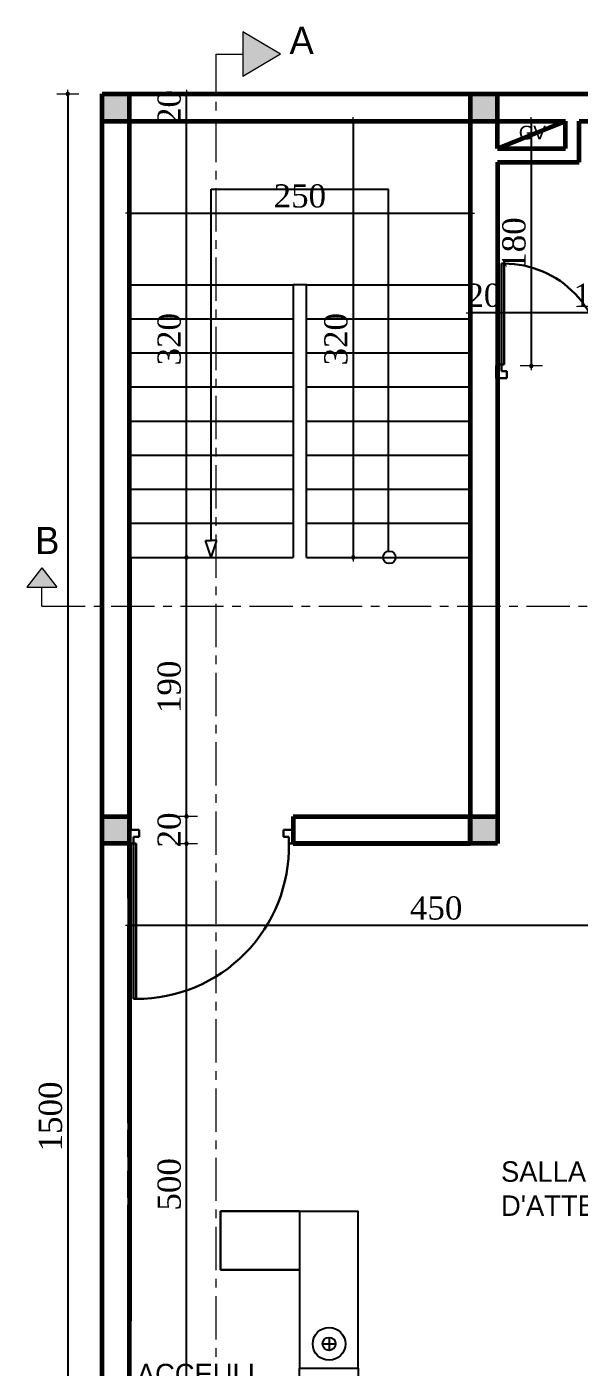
# Model space of a CAD drawing. Header units: millimetres. Extents: x -4146 to 23, y -2153 to 7365.
# Drawn here: x -2809 to -2404, y 2379 to 3362 of the extents above; entities that cross this region are included whole.
import ezdxf

# ---------------------------------------------------------------- set-up
doc = ezdxf.new("R2010")
doc.units = ezdxf.units.MM
doc.linetypes.add('AXES', pattern=[50.8, 31.75, -6.35, 6.35, -6.35])
for name, color, linetype, lineweight in [('Cotation', 242, 'Continuous', 20), ('ecriture', 122, 'Continuous', 40), ('escalier', 2, 'Continuous', 40), ('fin', 73, 'Continuous', 20), ('HA', 8, 'Continuous', 20), ('minuiserue', 3, 'Continuous', 30), ('MUR', 6, 'Continuous', 60)]:
    doc.layers.add(name, color=color, linetype=linetype, lineweight=lineweight)
for name, color, linetype in [('F-1', 1, 'Continuous'), ('F-2', 2, 'Continuous'), ('f-3', 3, 'Continuous')]:
    doc.layers.add(name, color=color, linetype=linetype)
doc.styles.add('cotation', font='times.ttf', dxfattribs={"height": 17})
doc.dimstyles.new('ech-100', dxfattribs={"dimtxt": 17, "dimasz": 0.02, "dimexe": 1.25, "dimexo": 0.625, "dimgap": 4, "dimtad": 1, "dimdec": 0, "dimtxsty": 'cotation', "dimblk": 'cotation', "dimcen": 2, "dimse1": 1, "dimse2": 1, "dimadec": 0, "dimazin": 0, "dimtfac": 1, "dimtdec": 0, "dimtix": 1, "dimtmove": 0, "dimatfit": 3, "dimldrblk": 'cotation', "dimfxl": 1.25, "dimtolj": 1, "dimarcsym": 0})

# ---------------------------------------------------------------- blocks, each defined once
blk = doc.blocks.new('cotation')
at = {"layer": 'Cotation'}
h = blk.add_hatch(color=256, dxfattribs=at)
h.paths.add_polyline_path([(57.15, 0), (62.15, 0, 0.41421356), (0, 62.15), (0, 57.15, -0.41421356)])
h.paths.add_polyline_path([(0, -57.15), (0, -62.15, 0.41421356), (62.15, 0), (57.15, 0, -0.41421356)])
h.paths.add_polyline_path([(0, -62.15), (0, -57.15, -0.41421356), (-57.15, 0), (-62.15, 0, 0.41421356)])
h.paths.add_polyline_path([(0, 57.15), (0, 62.15, 0.41421356), (-62.15, 0), (-57.15, 0, -0.41421356)])
for p, q in [((-152.4, 0), (152.4, 0)), ((0, 406.4), (0, -406.4))]:
    blk.add_line(p, q, dxfattribs=at)
for radius, start, end in [(62.15, 0, 180), (62.15, 180, 0), (57.15, 0, 180), (57.15, 180, 0)]:
    blk.add_arc((0, 0), radius, start, end, dxfattribs=at)
blk = doc.blocks.new('*D153')
at = {"layer": 'Defpoints', "color": 0}
for p in [(-2691.97, 2762.62), (-2691.97, 2762.62), (-2691.97, 2262.62)]:
    blk.add_point(p, dxfattribs=at)
at = {"layer": 'HA', "color": 0, "lineweight": -2}
blk.add_line((-2691.97, 2262.64), (-2691.97, 2762.6), dxfattribs=at)
at = {"layer": 'HA', "color": 0, "lineweight": -2, "xscale": 0.02, "yscale": 0.02, "zscale": 0.02}
for p, rotation in [((-2691.97, 2762.62), 90), ((-2691.97, 2262.62), 270)]:
    blk.add_blockref('cotation', p, dxfattribs=dict(at, rotation=rotation))
at = {"layer": 'HA', "color": 0, "insert": (-2704.62, 2512.62), "char_height": 17, "attachment_point": 5, "rotation": 90, "style": 'cotation'}
blk.add_mtext('\\A1;500', dxfattribs=at)
blk = doc.blocks.new('*D154')
at = {"layer": 'Defpoints', "color": 0}
for p in [(-2691.97, 2782.62), (-2691.97, 2782.62), (-2691.97, 2762.62)]:
    blk.add_point(p, dxfattribs=at)
at = {"layer": 'HA', "color": 0, "lineweight": -2}
for p, q in [((-2691.97, 2782.64), (-2691.97, 2782.66)), ((-2691.97, 2762.62), (-2691.97, 2782.62)), ((-2691.97, 2762.6), (-2691.97, 2762.58))]:
    blk.add_line(p, q, dxfattribs=at)
at = {"layer": 'HA', "color": 0, "lineweight": -2, "xscale": 0.02, "yscale": 0.02, "zscale": 0.02}
for p, rotation in [((-2691.97, 2782.62), 270), ((-2691.97, 2762.62), 90)]:
    blk.add_blockref('cotation', p, dxfattribs=dict(at, rotation=rotation))
at = {"layer": 'HA', "color": 0, "insert": (-2704.62, 2772.62), "char_height": 17, "attachment_point": 5, "rotation": 90, "style": 'cotation'}
blk.add_mtext('\\A1;20', dxfattribs=at)
blk = doc.blocks.new('*D155')
at = {"layer": 'Defpoints', "color": 0}
for p in [(-2691.97, 2972.62), (-2691.97, 2972.62), (-2691.97, 2782.62)]:
    blk.add_point(p, dxfattribs=at)
at = {"layer": 'HA', "color": 0, "lineweight": -2}
blk.add_line((-2691.97, 2782.64), (-2691.97, 2972.6), dxfattribs=at)
at = {"layer": 'HA', "color": 0, "lineweight": -2, "xscale": 0.02, "yscale": 0.02, "zscale": 0.02}
for p, rotation in [((-2691.97, 2972.62), 90), ((-2691.97, 2782.62), 270)]:
    blk.add_blockref('cotation', p, dxfattribs=dict(at, rotation=rotation))
at = {"layer": 'HA', "color": 0, "insert": (-2704.64, 2877.62), "char_height": 17, "attachment_point": 5, "rotation": 90, "style": 'cotation'}
blk.add_mtext('\\A1;190', dxfattribs=at)
blk = doc.blocks.new('*D156')
at = {"layer": 'Defpoints', "color": 0}
for p in [(-2691.97, 3292.62), (-2691.97, 3292.62), (-2691.97, 2972.62)]:
    blk.add_point(p, dxfattribs=at)
at = {"layer": 'HA', "color": 0, "lineweight": -2}
blk.add_line((-2691.97, 2972.64), (-2691.97, 3292.6), dxfattribs=at)
at = {"layer": 'HA', "color": 0, "lineweight": -2, "xscale": 0.02, "yscale": 0.02, "zscale": 0.02}
for p, rotation in [((-2691.97, 3292.62), 90), ((-2691.97, 2972.62), 270)]:
    blk.add_blockref('cotation', p, dxfattribs=dict(at, rotation=rotation))
at = {"layer": 'HA', "color": 0, "insert": (-2704.62, 3132.62), "char_height": 17, "attachment_point": 5, "rotation": 90, "style": 'cotation'}
blk.add_mtext('\\A1;320', dxfattribs=at)
blk = doc.blocks.new('*D157')
at = {"layer": 'Defpoints', "color": 0}
for p in [(-2691.97, 3312.62), (-2691.97, 3312.62), (-2691.97, 3292.62)]:
    blk.add_point(p, dxfattribs=at)
at = {"layer": 'HA', "color": 0, "lineweight": -2}
for p, q in [((-2691.97, 3312.64), (-2691.97, 3312.66)), ((-2691.97, 3292.62), (-2691.97, 3312.62)), ((-2691.97, 3292.6), (-2691.97, 3292.58))]:
    blk.add_line(p, q, dxfattribs=at)
at = {"layer": 'HA', "color": 0, "lineweight": -2, "xscale": 0.02, "yscale": 0.02, "zscale": 0.02}
for p, rotation in [((-2691.97, 3312.62), 270), ((-2691.97, 3292.62), 90)]:
    blk.add_blockref('cotation', p, dxfattribs=dict(at, rotation=rotation))
at = {"layer": 'HA', "color": 0, "insert": (-2704.62, 3302.62), "char_height": 17, "attachment_point": 5, "rotation": 90, "style": 'cotation'}
blk.add_mtext('\\A1;20', dxfattribs=at)
blk = doc.blocks.new('*D163')
at = {"layer": 'Defpoints', "color": 0}
for p in [(-2463.8, 3152.13), (-2463.8, 3152.13), (-2313.8, 3152.13)]:
    blk.add_point(p, dxfattribs=at)
at = {"layer": 'HA', "color": 0, "lineweight": -2}
blk.add_line((-2313.82, 3152.13), (-2463.78, 3152.13), dxfattribs=at)
at = {"layer": 'HA', "color": 0, "lineweight": -2, "xscale": 0.02, "yscale": 0.02, "zscale": 0.02, "rotation": 180}
blk.add_blockref('cotation', (-2463.8, 3152.13), dxfattribs=at)
at = {"layer": 'HA', "color": 0, "lineweight": -2, "xscale": 0.02, "yscale": 0.02, "zscale": 0.02}
blk.add_blockref('cotation', (-2313.8, 3152.13), dxfattribs=at)
at = {"layer": 'HA', "color": 0, "insert": (-2388.8, 3164.78), "char_height": 17, "attachment_point": 5, "style": 'cotation'}
blk.add_mtext('\\A1;150', dxfattribs=at)
blk = doc.blocks.new('*D164')
at = {"layer": 'Defpoints', "color": 0}
for p in [(-2483.8, 3152.13), (-2483.8, 3152.13), (-2463.8, 3152.13)]:
    blk.add_point(p, dxfattribs=at)
at = {"layer": 'HA', "color": 0, "lineweight": -2}
for p, q in [((-2483.82, 3152.13), (-2483.84, 3152.13)), ((-2463.8, 3152.13), (-2483.8, 3152.13)), ((-2463.78, 3152.13), (-2463.76, 3152.13))]:
    blk.add_line(p, q, dxfattribs=at)
at = {"layer": 'HA', "color": 0, "lineweight": -2, "xscale": 0.02, "yscale": 0.02, "zscale": 0.02}
blk.add_blockref('cotation', (-2483.8, 3152.13), dxfattribs=at)
at = {"layer": 'HA', "color": 0, "lineweight": -2, "xscale": 0.02, "yscale": 0.02, "zscale": 0.02, "rotation": 180}
blk.add_blockref('cotation', (-2463.8, 3152.13), dxfattribs=at)
at = {"layer": 'HA', "color": 0, "insert": (-2473.8, 3164.78), "char_height": 17, "attachment_point": 5, "style": 'cotation'}
blk.add_mtext('\\A1;20', dxfattribs=at)
blk = doc.blocks.new('*D198')
at = {"layer": 'Defpoints', "color": 0}
for p in [(-2753.8, 3312.62), (-2779.12, 1812.24), (-2753.8, 1812.24)]:
    blk.add_point(p, dxfattribs=at)
at = {"layer": 'HA', "color": 0, "lineweight": -2}
blk.add_line((-2779.12, 3312.6), (-2779.12, 1812.26), dxfattribs=at)
at = {"layer": 'HA', "color": 0, "lineweight": -2, "xscale": 0.02, "yscale": 0.02, "zscale": 0.02}
for p, rotation in [((-2779.12, 3312.62), 90), ((-2779.12, 1812.24), 270)]:
    blk.add_blockref('cotation', p, dxfattribs=dict(at, rotation=rotation))
at = {"layer": 'HA', "color": 0, "insert": (-2791.76, 2562.43), "char_height": 17, "attachment_point": 5, "rotation": 90, "style": 'cotation'}
blk.add_mtext('\\A1;1500', dxfattribs=at)
blk = doc.blocks.new('B3')
at = {"layer": 'F-1'}
for p, q in [((-4180.45, 2571.93), (-4180.02, 2571.93)), ((-4180.45, 2552.65), (-4180.45, 2571.93)), ((-4180.02, 2571.93), (-4180.02, 2552.65)), ((-4178.93, 2571.93), (-4178.5, 2571.93)), ((-4178.93, 2552.65), (-4178.93, 2571.93)), ((-4178.5, 2571.93), (-4178.5, 2552.65)), ((-4180.02, 2552.65), (-4180.45, 2552.65)), ((-4178.5, 2552.65), (-4178.93, 2552.65))]:
    blk.add_line(p, q, dxfattribs=at)
at = {"layer": 'F-2'}
for p, q in [((-4159.23, 2576.09), (-4137.51, 2576.09)), ((-4159.23, 2550.41), (-4159.23, 2576.09)), ((-4137.51, 2576.09), (-4137.51, 2550.41)), ((-4137.51, 2550.41), (-4159.23, 2550.41))]:
    blk.add_line(p, q, dxfattribs=at)
for centre, radius in [((-4138.83, 2572.42), 0.45), ((-4138.87, 2563.28), 0.45), ((-4165.02, 2542.71), 4.8), ((-4138.83, 2554.08), 0.45), ((-4166.53, 2541.41), 0.434), ((-4166.32, 2544.66), 0.434), ((-4163.93, 2539.89), 0.434), ((-4163.72, 2543.14), 0.434)]:
    blk.add_circle(centre, radius, dxfattribs=at)
at = {"layer": 'f-3'}
for p, q in [((-4207.84, 2577.2), (-4092.64, 2577.2)), ((-4207.84, 2577.2), (-4207.84, 2534)), ((-4173.76, 2584.47), (-4173.76, 2577.2)), ((-4168.96, 2584.47), (-4168.96, 2577.2)), ((-4130.56, 2584.47), (-4130.56, 2577.2)), ((-4125.76, 2584.47), (-4125.76, 2577.2)), ((-3977.44, 2577.2), (-4092.64, 2577.2)), ((-4092.64, 2577.2), (-4092.64, 2534)), ((-4092.64, 2577.2), (-4092.64, 2534)), ((-3977.44, 2577.2), (-3977.44, 2534)), ((-4074.87, 2560.28), (-4074.87, 2550.68)), ((-4070.07, 2555.48), (-4079.67, 2555.48)), ((-4092.64, 2534), (-4207.84, 2534)), ((-4092.64, 2534), (-3977.44, 2534))]:
    blk.add_line(p, q, dxfattribs=at)
for radius in [12, 4.8]:
    blk.add_circle((-4074.87, 2555.48), radius, dxfattribs=at)
for radius in [24, 19.2]:
    blk.add_arc((-4149.76, 2584.47), radius, 0, 180, dxfattribs=at)
at = {"layer": 'F-1'}
for s, p in [('5. PICK UP PRESCRIPTION', (-4140.95, 2571.17)), ('4. BUY NEW OUTFIT', (-4140.95, 2567.05)), ('3. PICK UP DRY CLEANING', (-4140.95, 2563.62)), ('2. LAUNDRY', (-4140.95, 2560.06)), ('1. GO TO GROCERY STORE', (-4140.87, 2556.65)), ('THINGS TO DO', (-4145.2, 2552.93))]:
    blk.add_text(s, height=0.6, rotation=180, dxfattribs=at).set_placement(p)
blk = doc.blocks.new('B1')
at = {"layer": 'minuiserue'}
for p, q in [((-2606.22, 2449.21), (-2664.13, 2449.21)), ((-2664.13, 2406.21), (-2664.13, 2449.21)), ((-2606.22, 2406.21), (-2664.13, 2406.21))]:
    blk.add_line(p, q, dxfattribs=at)
at = {"layer": 'HA', "rotation": 90}
blk.add_blockref('B3', (-29.02, 6426.65), dxfattribs=at)
blk = doc.blocks.new('*D380')
at = {"layer": 'Defpoints', "color": 0}
for p in [(-2618.8, 3292.62), (-2618.8, 2972.62), (-2569.63, 2972.62)]:
    blk.add_point(p, dxfattribs=at)
at = {"layer": 'HA', "color": 0, "lineweight": -2}
blk.add_line((-2569.63, 3292.6), (-2569.63, 2972.64), dxfattribs=at)
at = {"layer": 'HA', "color": 0, "lineweight": -2, "xscale": 0.02, "yscale": 0.02, "zscale": 0.02}
for p, rotation in [((-2569.63, 3292.62), 90), ((-2569.63, 2972.62), 270)]:
    blk.add_blockref('cotation', p, dxfattribs=dict(at, rotation=rotation))
at = {"layer": 'HA', "color": 0, "insert": (-2582.27, 3132.62), "char_height": 17, "attachment_point": 5, "rotation": 90, "style": 'cotation'}
blk.add_mtext('\\A1;320', dxfattribs=at)
blk = doc.blocks.new('*D381')
at = {"layer": 'Defpoints', "color": 0}
for p in [(-2733.8, 3225.02), (-2483.8, 3225.02), (-2483.8, 3225.02)]:
    blk.add_point(p, dxfattribs=at)
at = {"layer": 'HA', "color": 0, "lineweight": -2}
blk.add_line((-2733.78, 3225.02), (-2483.82, 3225.02), dxfattribs=at)
at = {"layer": 'HA', "color": 0, "lineweight": -2, "xscale": 0.02, "yscale": 0.02, "zscale": 0.02, "rotation": 180}
blk.add_blockref('cotation', (-2733.8, 3225.02), dxfattribs=at)
at = {"layer": 'HA', "color": 0, "lineweight": -2, "xscale": 0.02, "yscale": 0.02, "zscale": 0.02}
blk.add_blockref('cotation', (-2483.8, 3225.02), dxfattribs=at)
at = {"layer": 'HA', "color": 0, "insert": (-2608.8, 3237.67), "char_height": 17, "attachment_point": 5, "style": 'cotation'}
blk.add_mtext('\\A1;250', dxfattribs=at)
blk = doc.blocks.new('*D405')
at = {"layer": 'Defpoints', "color": 0}
for p in [(-2733.8, 2702.62), (-2733.8, 2702.62), (-2283.8, 2702.62)]:
    blk.add_point(p, dxfattribs=at)
at = {"layer": 'HA', "color": 0, "lineweight": -2}
blk.add_line((-2283.82, 2702.62), (-2733.78, 2702.62), dxfattribs=at)
at = {"layer": 'HA', "color": 0, "lineweight": -2, "xscale": 0.02, "yscale": 0.02, "zscale": 0.02, "rotation": 180}
blk.add_blockref('cotation', (-2733.8, 2702.62), dxfattribs=at)
at = {"layer": 'HA', "color": 0, "lineweight": -2, "xscale": 0.02, "yscale": 0.02, "zscale": 0.02}
blk.add_blockref('cotation', (-2283.8, 2702.62), dxfattribs=at)
at = {"layer": 'HA', "color": 0, "insert": (-2508.8, 2715.27), "char_height": 17, "attachment_point": 5, "style": 'cotation'}
blk.add_mtext('\\A1;450', dxfattribs=at)
blk = doc.blocks.new('*D516')
at = {"layer": 'Defpoints', "color": 0}
for p in [(-2438.8, 3292.62), (-2438.93, 3113.02), (-2438.8, 3113.02)]:
    blk.add_point(p, dxfattribs=at)
at = {"layer": 'HA', "color": 0, "lineweight": -2}
blk.add_line((-2438.93, 3292.6), (-2438.93, 3113.04), dxfattribs=at)
at = {"layer": 'HA', "color": 0, "lineweight": -2, "xscale": 0.02, "yscale": 0.02, "zscale": 0.02}
for p, rotation in [((-2438.93, 3292.62), 90), ((-2438.93, 3113.02), 270)]:
    blk.add_blockref('cotation', p, dxfattribs=dict(at, rotation=rotation))
at = {"layer": 'HA', "color": 0, "insert": (-2451.57, 3202.82), "char_height": 17, "attachment_point": 5, "rotation": 90, "style": 'cotation'}
blk.add_mtext('\\A1;180', dxfattribs=at)

msp = doc.modelspace()

# ---------------------------------------------------------------- hatches: boundary and pattern name
at = {"layer": 'fin'}
h = msp.add_hatch(color=256, dxfattribs=at)
h.paths.add_polyline_path([(-1691.949, 2506.295), (-1703.48, 2491.652), (-1680.418, 2491.652)])
h.paths.add_polyline_path([(-2798.096, 2964.874), (-2809.169, 2950.793), (-2787.022, 2950.793)])
h.paths.add_polyline_path([(-2630.341, 1789.253), (-2648.598, 1801.622), (-2648.598, 1776.885)])
h.paths.add_polyline_path([(-2623.079, 3341.851), (-2650.577, 3358.227), (-2650.577, 3325.474)])
at = {"layer": 'HA'}
h = msp.add_hatch(color=256, dxfattribs=at)
h.paths.add_polyline_path([(-1773.804, 3312.624), (-1773.804, 3292.624), (-1753.804, 3292.624), (-1753.804, 3312.624)])
h.paths.add_polyline_path([(-2283.806, 3312.624), (-2283.806, 3292.624), (-2263.806, 3292.624), (-2263.806, 3312.624)])
h.paths.add_polyline_path([(-2463.804, 3312.624), (-2483.804, 3312.624), (-2483.804, 3292.624), (-2463.804, 3292.624)])
h.paths.add_polyline_path([(-2733.804, 3312.624), (-2753.804, 3312.624), (-2753.804, 3292.624), (-2733.804, 3292.624)])
h = msp.add_hatch(color=256, dxfattribs=at)
h.paths.add_polyline_path([(-1773.804, 2762.624), (-1753.804, 2762.624), (-1753.804, 2782.624), (-1773.804, 2782.624)])
h.paths.add_polyline_path([(-2283.8, 2762.624), (-2263.8, 2762.624), (-2263.8, 2782.624), (-2283.8, 2782.624)])
h.paths.add_polyline_path([(-2483.804, 2782.624), (-2483.804, 2762.624), (-2463.804, 2762.624), (-2463.804, 2782.624)])
h.paths.add_polyline_path([(-2753.804, 2762.624), (-2733.804, 2762.624), (-2733.804, 2782.624), (-2753.804, 2782.624)])

# ---------------------------------------------------------------- linework, layer by layer
at = {"layer": 'escalier', "lineweight": 25}
for p, q in [((-2733.804, 3172.624), (-2613.804, 3172.624)), ((-2603.804, 3172.624), (-2613.804, 3172.624)), ((-2603.804, 3172.624), (-2483.804, 3172.624)), ((-2733.804, 3147.624), (-2613.804, 3147.624)), ((-2603.804, 3147.624), (-2483.804, 3147.624)), ((-2733.804, 3122.624), (-2613.804, 3122.624)), ((-2603.804, 3122.624), (-2483.804, 3122.624)), ((-2733.804, 3097.624), (-2613.804, 3097.624)), ((-2603.804, 3097.624), (-2483.804, 3097.624)), ((-2733.804, 3072.624), (-2613.804, 3072.624)), ((-2603.804, 3072.624), (-2483.804, 3072.624)), ((-2733.804, 3047.624), (-2613.804, 3047.624)), ((-2603.804, 3047.624), (-2483.804, 3047.624)), ((-2733.804, 3022.624), (-2613.804, 3022.624)), ((-2603.804, 3022.624), (-2483.804, 3022.624)), ((-2733.804, 2997.624), (-2613.804, 2997.624)), ((-2603.804, 2997.624), (-2483.804, 2997.624)), ((-2733.804, 2972.624), (-2613.804, 2972.624)), ((-2603.804, 2972.624), (-2483.804, 2972.624))]:
    msp.add_line(p, q, dxfattribs=at)
at = {"layer": 'fin'}
for p, q in [((-2623.079, 3341.851), (-2650.577, 3358.227)), ((-2650.577, 3358.227), (-2650.577, 3325.474)), ((-2623.079, 3341.851), (-2650.577, 3325.474)), ((-2798.096, 2964.874), (-2809.169, 2950.793)), ((-2798.096, 2964.874), (-2787.022, 2950.793)), ((-2809.169, 2950.793), (-2787.022, 2950.793)), ((-2798.096, 2936.874), (-2798.096, 2950.793))]:
    msp.add_line(p, q, dxfattribs=at)
at = {"layer": 'fin', "linetype": 'AXES'}
for p, q in [((-2670.249, 1789.253), (-2670.249, 3341.851)), ((-2670.249, 3341.851), (-2650.577, 3341.851)), ((-2798.096, 2936.874), (-2331.368, 2936.874))]:
    msp.add_line(p, q, dxfattribs=at)
at = {"layer": 'HA', "lineweight": 25}
for p, q in [((-2673.804, 3242.624), (-2543.804, 3242.624)), ((-2673.804, 2985.089), (-2673.804, 3242.624)), ((-2543.804, 2977.175), (-2543.804, 3242.624)), ((-2673.804, 2972.624), (-2677.996, 2985.089)), ((-2677.996, 2985.089), (-2673.804, 2985.089)), ((-2673.804, 2972.624), (-2669.613, 2985.089)), ((-2669.613, 2985.089), (-2673.804, 2985.089))]:
    msp.add_line(p, q, dxfattribs=at)
msp.add_circle((-2543.178, 2972.624), 4.594, dxfattribs=at)
at = {"layer": 'minuiserue'}
for p, q in [((-2460.804, 3114.13), (-2460.804, 3188.13)), ((-2458.804, 3188.13), (-2460.804, 3188.13)), ((-2458.804, 3114.13), (-2458.804, 3188.13)), ((-2463.804, 3104.13), (-2463.804, 3114.13)), ((-2460.804, 3114.13), (-2463.804, 3114.13)), ((-2460.804, 3109.13), (-2460.804, 3114.13)), ((-2460.804, 3114.13), (-2458.804, 3114.13)), ((-2456.804, 3109.13), (-2460.804, 3109.13)), ((-2456.804, 3104.13), (-2456.804, 3109.13)), ((-2463.804, 3104.13), (-2456.804, 3104.13)), ((-2733.804, 2772.624), (-2733.804, 2772.624)), ((-2733.804, 2772.624), (-2733.804, 2762.624)), ((-2733.804, 2772.624), (-2726.804, 2772.624)), ((-2726.804, 2767.624), (-2730.804, 2767.624)), ((-2730.804, 2767.624), (-2730.804, 2762.624)), ((-2726.804, 2772.624), (-2726.804, 2767.624)), ((-2613.804, 2772.624), (-2620.804, 2772.624)), ((-2620.804, 2772.624), (-2620.804, 2767.624)), ((-2620.804, 2767.624), (-2616.804, 2767.624)), ((-2616.804, 2767.624), (-2616.804, 2762.624)), ((-2613.804, 2762.624), (-2613.804, 2772.624)), ((-2730.804, 2762.624), (-2733.804, 2762.624)), ((-2730.804, 2762.624), (-2730.804, 2648.624)), ((-2730.804, 2762.624), (-2728.804, 2762.624)), ((-2728.804, 2762.624), (-2728.804, 2648.624)), ((-2616.804, 2762.624), (-2613.804, 2762.624)), ((-2730.804, 2648.624), (-2728.804, 2648.624))]:
    msp.add_line(p, q, dxfattribs=at)
for centre, radius, start, end in [((-2458.804, 3116.065), 72.064, 357.576975, 90), ((-2728.804, 2760.641), 112.018, 270, 1.014058)]:
    msp.add_arc(centre, radius, start, end, dxfattribs=at)
at = {"layer": 'MUR'}
for p, q in [((-2753.804, 1812.624), (-2753.804, 3312.624)), ((-2753.804, 3312.624), (-1786.804, 3312.624)), ((-2753.804, 3312.624), (-1753.804, 3312.624)), ((-2733.804, 2842.624), (-2733.804, 3312.624)), ((-2483.804, 3312.624), (-2483.804, 3292.624)), ((-2463.804, 3292.624), (-2463.804, 3312.624)), ((-2753.804, 3292.624), (-2483.804, 3292.624)), ((-2483.804, 3292.624), (-2483.804, 2852.624)), ((-2483.804, 3292.624), (-2463.804, 3292.624)), ((-2463.804, 3292.624), (-2443.804, 3292.624)), ((-2463.804, 3292.624), (-2413.804, 3292.624)), ((-2463.804, 3272.624), (-2463.804, 3292.624)), ((-2413.804, 3292.624), (-2463.804, 3272.624)), ((-2453.804, 3292.624), (-2428.926, 3292.624)), ((-2438.804, 3292.624), (-2413.804, 3292.624)), ((-2413.804, 3272.624), (-2413.804, 3292.624)), ((-2403.804, 3262.624), (-2403.804, 3292.624)), ((-2403.804, 3292.624), (-2336.804, 3292.624)), ((-2463.804, 3272.624), (-2413.804, 3272.624)), ((-2463.804, 3262.624), (-2463.804, 2762.624)), ((-2463.804, 3262.624), (-2403.804, 3262.624)), ((-2463.804, 3104.13), (-2463.804, 3113.019)), ((-2463.804, 3002.624), (-2463.804, 2992.624)), ((-2733.804, 2972.624), (-2733.804, 2822.624)), ((-2733.804, 2972.624), (-2733.804, 2772.624)), ((-2483.804, 2972.624), (-2483.804, 2762.624)), ((-2733.804, 2852.624), (-2733.804, 2842.624)), ((-2733.804, 2722.624), (-2733.804, 2842.624)), ((-2753.804, 2762.624), (-2753.804, 2782.624)), ((-2753.804, 2782.624), (-2733.804, 2782.624)), ((-2613.804, 2782.624), (-2483.804, 2782.624)), ((-2613.804, 2782.624), (-2613.804, 2762.624)), ((-2483.804, 2782.624), (-2463.804, 2782.624)), ((-2483.804, 2762.624), (-2483.804, 2782.624)), ((-2483.804, 2772.624), (-2483.804, 2762.624)), ((-2733.804, 2762.624), (-2753.804, 2762.624)), ((-2733.804, 2762.624), (-2733.804, 2462.624)), ((-2733.804, 2762.624), (-2733.804, 2412.624)), ((-2613.804, 2762.624), (-2483.804, 2762.624)), ((-2483.804, 2762.624), (-2613.804, 2762.624)), ((-2463.804, 2762.624), (-2483.804, 2762.624)), ((-2733.804, 2722.624), (-2733.804, 2497.627)), ((-2753.804, 2682.624), (-2753.804, 2702.624)), ((-2733.804, 2557.627), (-2733.804, 2702.624)), ((-2733.804, 2532.627), (-2733.804, 2552.627)), ((-2733.804, 2502.627), (-2733.804, 2522.627)), ((-2733.804, 1812.624), (-2733.804, 2497.627))]:
    msp.add_line(p, q, dxfattribs=at)
at = {"layer": 'MUR', "lineweight": 25}
for p, q in [((-2613.804, 3172.624), (-2613.804, 2972.624)), ((-2603.804, 2972.624), (-2603.804, 3172.624))]:
    msp.add_line(p, q, dxfattribs=at)

# ---------------------------------------------------------------- block references
at = {"layer": 'minuiserue'}
msp.add_blockref('B1', (-2.866, 43.813), dxfattribs=at)

# ---------------------------------------------------------------- texts
at = {"layer": 'ecriture', "attachment_point": 1}
for s, width, gutter_width, insert, char_height in [('A', 194.01183, 12.5, (-2616.413, 3361.851), 20), ('{\\fVerdana|b0|i0|c0|p34;GV}', 0.54763, 125, (-2448.2, 3289.242), 10), ('B', 194.01183, 12.5, (-2803.054, 2994.979), 20), ("{\\fVrinda|b0|i0|c0|p2;SALLA D'ATTENTE}", 130.42633, 12.5, (-2461.17, 2529.532), 15), ('{\\fVrinda|b0|i0|c0|p2;ACCEULL}', 130.42633, 12.5, (-2728.415, 2380.97), 15)]:
    msp.add_mtext_dynamic_manual_height_columns(s, width=width, gutter_width=gutter_width, heights=[0], dxfattribs=dict(at, insert=insert, char_height=char_height))

# ---------------------------------------------------------------- dimensions: what is measured, and where the dimension line sits
at = {"layer": 'HA'}
for base, p1, p2, picture, middle in [((-2779.116, 1812.242), (-2753.804, 3312.624), (-2753.804, 1812.242), '*D198', (-2791.764, 2562.433)), ((-2569.626, 2972.624), (-2618.804, 3292.624), (-2618.804, 2972.624), '*D380', (-2582.273, 3132.624)), ((-2438.927, 3113.019), (-2438.804, 3292.624), (-2438.804, 3113.019), '*D516', (-2451.574, 3202.821))]:
    dim = msp.add_linear_dim(base=base, p1=p1, p2=p2, angle=90, dimstyle='ech-100', dxfattribs=at)
    dim.commit()
    dim.dimension.update_dxf_attribs({"geometry": picture, "text_midpoint": middle})
for base, p1, p2, picture, middle in [((-2691.968, 3312.624), (-2691.968, 3292.624), (-2691.968, 3312.624), '*D157', (-2704.615, 3302.624)), ((-2691.968, 3292.624), (-2691.968, 2972.624), (-2691.968, 3292.624), '*D156', (-2704.615, 3132.624)), ((-2691.968, 2972.624), (-2691.968, 2782.624), (-2691.968, 2972.624), '*D155', (-2704.64, 2877.624)), ((-2691.968, 2782.624), (-2691.971, 2762.624), (-2691.968, 2782.624), '*D154', (-2704.615, 2772.624)), ((-2691.968, 2762.624), (-2691.968, 2262.624), (-2691.971, 2762.624), '*D153', (-2704.615, 2512.624))]:
    dim = msp.add_linear_dim(base=base, p1=p1, p2=p2, angle=90, dimstyle='ech-100', override={"dimtmove": 1}, dxfattribs=at)
    dim.commit()
    dim.dimension.update_dxf_attribs({"geometry": picture, "text_midpoint": middle})
for base, p1, p2, picture, middle in [((-2483.804, 3225.018), (-2733.804, 3225.018), (-2483.804, 3225.018), '*D381', (-2608.804, 3237.665)), ((-2733.804, 2702.624), (-2283.8, 2702.624), (-2733.804, 2702.624), '*D405', (-2508.802, 2715.271))]:
    dim = msp.add_linear_dim(base=base, p1=p1, p2=p2, dimstyle='ech-100', dxfattribs=at)
    dim.commit()
    dim.dimension.update_dxf_attribs({"geometry": picture, "text_midpoint": middle})
for base, p1, p2, picture, middle in [((-2483.804, 3152.135), (-2463.804, 3152.135), (-2483.804, 3152.135), '*D164', (-2473.804, 3164.782)), ((-2463.804, 3152.135), (-2313.804, 3152.135), (-2463.804, 3152.135), '*D163', (-2388.804, 3164.782))]:
    dim = msp.add_linear_dim(base=base, p1=p1, p2=p2, dimstyle='ech-100', override={"dimtmove": 1}, dxfattribs=at)
    dim.commit()
    dim.dimension.update_dxf_attribs({"geometry": picture, "text_midpoint": middle})

doc.saveas('drawing.dxf')
